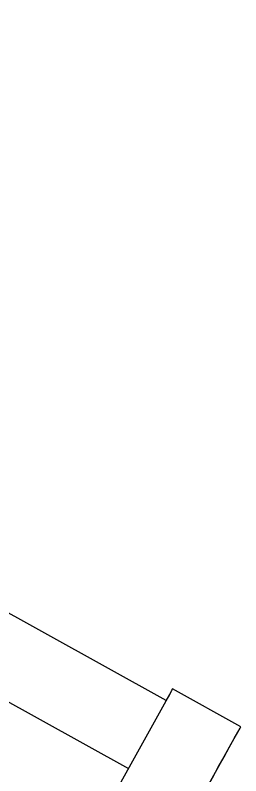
# Model space of a CAD drawing. Header units: metres. Extents: x 2.3 to 42.8, y 0.9 to 31.9.
# Drawn here: x 14.7151 to 14.7493, y 9.1733 to 9.2888 of the extents above; entities that cross this region are included whole.
import ezdxf

# ---------------------------------------------------------------- set-up
doc = ezdxf.new("R2010")
doc.units = ezdxf.units.M
doc.layers.add('ARREDI', color=9, linetype='Continuous')

msp = doc.modelspace()

# ---------------------------------------------------------------- linework, layer by layer
at = {"layer": 'ARREDI'}
for points in [[(14.73799, 9.18472), (14.51833, 9.3067)], [(14.5126, 9.29636), (14.73226, 9.17439)], [(14.72329, 9.15823), (14.73797, 9.18467), (14.73851, 9.18566), (14.73885, 9.18627), (14.73897, 9.18648)], [(14.73362, 9.1525), (14.7483, 9.17894), (14.74884, 9.17993), (14.74919, 9.18054), (14.7493, 9.18075), (14.73896, 9.18648)], [(14.74347, 9.17025), (14.74418, 9.17153), (14.745, 9.173), (14.74589, 9.1746), (14.74676, 9.17618), (14.7476, 9.17767), (14.74829, 9.17895), (14.74885, 9.17992)]]:
    msp.add_lwpolyline(points, dxfattribs=at)

doc.saveas('drawing.dxf')
